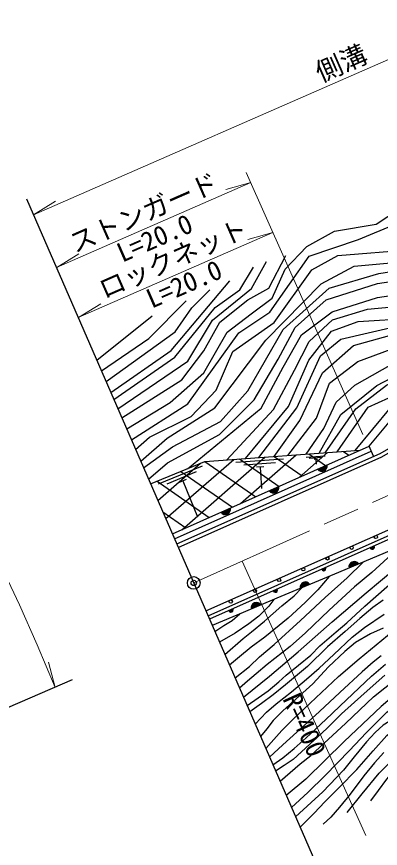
# Model space of a CAD drawing. Units: millimetres at full size, sheet at 1:1000; details may follow other scales. Extents: x 40000 to 680000, y 20000 to 380000.
# Drawn here: x 257076 to 291418, y 240887 to 319472 of the extents above; entities that cross this region are included whole.
import ezdxf
from ezdxf.enums import TextEntityAlignment as Align

# ---------------------------------------------------------------- set-up
doc = ezdxf.new("R2010")
doc.units = ezdxf.units.MM
doc.header["$LTSCALE"] = 1000
doc.header["$PDMODE"] = 32
doc.header["$PDSIZE"] = 500
doc.linetypes.add('CHAIN', pattern=[18.5, 12, -1.5, 3.5, -1.5])
for name, color, linetype, lineweight in [('M-BGD', 7, 'Continuous', 25), ('M-BMK', 2, 'CHAIN', 13), ('M-BMK-OTRS', 5, 'Continuous', 25), ('M-STR-HTXT', 7, 'Continuous', 13)]:
    doc.layers.add(name, color=color, linetype=linetype, lineweight=lineweight)
doc.layers.add('M-OTRS', color=6, linetype='Continuous')
doc.styles.add('ＭＳ ゴシック', font='')
doc.styles.get('ＭＳ ゴシック').set_extended_font_data('MS Gothic')

msp = doc.modelspace()

# ---------------------------------------------------------------- hatches: boundary and pattern name
at = {"layer": 'M-BGD'}
for points in [[(285482, 276713), (286387, 277116, -0.82183)], [(280916, 274675), (281821, 275079, -0.82183)], [(276350, 272638), (277255, 273042, -0.82183)], [(290819, 269457), (290452, 269294, 0.4608), (290731, 269161, 0.4608)], [(289376, 267759), (288463, 267375, -0.82183)], [(286250, 267426), (285883, 267262, 0.4608), (286162, 267129, 0.4608)], [(284763, 265830), (283848, 265450, -0.82183)], [(281682, 265394), (281315, 265230, 0.4608), (281594, 265097, 0.4608)], [(280151, 263900), (279238, 263513, -0.82183)], [(277480, 263525), (277113, 263362, 0.4608), (277392, 263229, 0.4608)]]:
    msp.add_hatch(color=256, dxfattribs=at).paths.add_polyline_path(points)

# ---------------------------------------------------------------- linework, layer by layer
for p, q in [((264648, 287007), (269880, 291188)), ((274947, 263329), (313842, 280627)), ((313758, 279660), (275286, 262549)), ((271784, 270601), (290356, 278887)), ((271983, 270142), (290560, 278431)), ((283744, 275937), (286423, 278275)), ((287945, 278385), (288448, 278036)), ((290780, 277938), (290356, 278887)), ((271158, 272040), (277572, 277638)), ((272669, 270996), (280522, 277850)), ((274857, 277443), (279653, 274112)), ((282258, 277675), (277770, 277351)), ((278129, 277678), (281851, 275093)), ((278206, 273466), (283472, 278063)), ((281401, 277914), (284050, 276074)), ((281401, 277914), (284050, 276074)), ((286198, 277958), (284403, 277829)), ((284673, 278149), (286249, 277055)), ((285907, 277817), (284711, 277731)), ((285457, 277664), (285178, 277644)), ((285318, 277654), (285350, 277201)), ((270413, 273752), (274447, 277273)), ((274603, 277013), (270444, 275294)), ((281532, 277322), (278540, 277106)), ((280406, 276940), (279708, 276889)), ((280057, 276915), (280202, 274904)), ((274025, 276449), (271252, 275303)), ((272593, 276507), (277454, 273131)), ((270329, 275571), (275255, 272150)), ((273076, 275733), (272430, 275465)), ((272753, 275599), (274155, 272206)), ((270879, 272681), (273056, 271169))]:
    msp.add_line(p, q, dxfattribs=at)
for points in [[(267473, 280511), (271580, 283011), (274743, 285811), (276955, 289673), (279219, 291404), (281188, 292862), (282428, 295607), (284472, 297752), (287099, 299189), (291013, 299869), (294246, 301983), (297166, 303275), (300448, 303421), (303418, 302692), (308498, 300409), (312242, 299146), (314757, 298757)], [(267912, 279502), (273231, 282892), (278056, 289589), (280973, 291550), (284687, 296831), (289359, 298400), (292920, 299892), (296226, 301535), (302090, 301731), (310049, 299279), (313908, 297699)], [(268314, 278578), (269620, 279746), (273555, 281690), (275921, 284187), (277492, 287837), (281405, 290577), (284946, 295559), (287400, 296907), (294412, 297462), (298587, 298585), (301534, 299774), (305420, 299890), (309585, 298573), (313176, 296786)], [(268791, 277481), (271298, 279648), (275802, 282508), (280605, 288899), (285834, 294230), (288945, 295896), (296261, 296543), (301750, 298643), (304786, 298718), (308369, 297648), (312259, 295643)], [(269064, 276855), (271806, 278823), (276316, 281230), (278893, 284113), (282254, 289908), (286597, 293803), (291277, 295209), (297215, 296161), (301613, 297281), (306186, 296777), (311428, 294607)], [(266646, 282414), (273232, 286931), (275559, 290799), (279264, 293790), (280665, 296329)], [(267018, 281558), (272675, 285155), (274761, 287886), (276271, 290616), (278907, 292724), (280873, 293826), (282486, 296906)], [(266268, 283282), (272014, 287294), (275817, 292001), (278146, 293670), (279432, 295787)], [(269530, 275782), (271330, 277315), (276239, 280000), (279492, 283251), (281757, 287094), (283374, 290102), (286305, 292714), (291134, 294269), (303666, 296109), (306782, 295666), (310827, 293858)], [(273198, 276757), (280152, 282474), (282235, 286340), (283981, 289415), (286855, 291585), (291151, 292942), (303485, 294803), (307884, 294387), (310347, 293260)], [(265976, 283953), (271659, 287927), (277208, 294523)], [(276925, 277591), (281314, 282354), (283322, 286080), (284695, 288763), (286889, 290837), (290208, 291820), (296273, 292414), (304025, 293975), (307487, 293770), (309877, 292674)], [(265522, 284998), (272054, 289684), (273621, 291961), (275314, 293653)], [(265087, 285996), (269546, 289058), (273078, 292608)], [(278687, 277718), (282745, 282647), (284656, 287011), (286816, 289767), (289337, 290672), (294379, 290985), (297829, 291697), (301405, 292125), (305245, 292817), (308046, 292488), (309194, 291823)], [(279948, 277809), (283547, 282497), (285774, 287415), (287698, 288998), (296246, 290972), (306510, 291517), (308663, 291161)], [(281401, 277914), (283808, 281329), (285951, 285817), (288897, 288393), (295665, 290294), (307894, 290202)], [(282693, 278007), (285394, 281519), (286631, 284826), (289288, 286897), (296427, 289544), (307070, 289175)], [(275146, 262870), (314048, 280171), (320073, 282939), (334228, 289175)], [(284409, 278130), (286094, 280552), (287243, 283053), (289009, 284667), (294960, 288028), (297783, 288913), (306447, 288399)], [(285642, 278219), (287688, 281867), (291087, 284618), (295305, 286829), (298937, 287958), (306059, 287916)], [(286201, 278259), (289103, 282404), (292011, 284651), (295429, 286254), (300401, 287291), (305735, 287511)], [(287353, 278342), (290279, 282581), (295149, 284764), (299481, 286763), (302655, 287143), (305066, 286677)], [(289052, 278464), (292375, 282500), (297227, 284707), (300693, 286279), (304420, 285872)], [(272199, 269647), (291392, 278211), (301368, 283915), (302669, 284726)], [(290356, 278887), (292579, 281535), (297210, 283371), (299814, 284944), (302625, 285061)], [(272342, 269317), (291555, 277890), (301553, 283606), (302844, 284411)], [(269730, 275323), (274857, 277443), (289477, 278495)], [(313941, 278918), (310148, 276901), (306129, 275088), (301168, 272806), (296115, 270602), (291053, 268463), (287090, 266799), (281638, 264530), (278449, 263179), (275547, 261949)], [(278830, 254400), (279895, 255105), (280835, 255785), (281817, 256616), (282536, 257257), (283692, 258196), (284853, 259127), (285708, 260024), (287232, 261356), (288242, 262182), (289939, 263766), (292022, 265599), (293728, 267061), (295218, 268392), (296262, 269535), (297150, 270455), (297837, 271012)], [(278493, 255176), (280956, 257162), (283650, 259447), (286868, 262302), (290093, 265031), (292775, 267310), (294255, 268754), (294943, 269617), (295287, 270252)], [(292867, 269229), (292109, 268327), (290618, 266950), (288991, 265584), (286573, 263393), (284357, 261244), (282911, 259945), (280740, 258270), (279680, 257383), (278883, 256688), (278128, 256014)], [(280608, 250314), (282121, 252018), (283192, 253079), (287468, 257130), (289412, 258807), (292627, 261454), (295110, 263190), (298361, 265577), (300010, 266767), (301252, 267459), (302781, 268197), (305015, 268936), (306671, 269313), (309019, 269511), (311289, 269378), (312909, 268991), (314916, 268388), (317286, 267623), (319303, 266821), (321104, 265948), (323489, 264698), (325066, 263670), (326955, 262663)], [(277703, 256992), (279057, 258056), (280020, 258990), (281397, 260162), (283890, 262406), (286192, 264579), (288294, 266438), (289805, 267939)], [(286585, 266589), (285520, 265301), (284328, 264119), (282727, 262629), (280515, 260843), (279230, 259903), (278111, 258975), (277178, 258200)], [(276745, 259195), (278466, 260703), (279248, 261348), (280486, 262350), (282124, 263796), (283289, 264762), (283991, 265509)], [(281363, 264413), (280878, 263762), (279950, 262835), (279013, 262107), (277722, 261226), (276229, 260381)], [(291685, 264342), (290693, 263651), (289495, 262595), (288089, 261362), (286439, 259929), (284549, 258062), (282457, 256333), (281282, 255388), (280210, 254560), (279096, 253790)], [(281952, 247222), (283851, 248860), (284862, 249666), (288172, 252710), (290785, 255191), (294133, 257877), (295975, 259176), (298698, 261153), (300780, 262464), (301986, 263093), (304345, 263971), (306199, 264464), (308365, 264765), (311533, 264663), (313802, 264354), (315618, 264022), (316845, 263552), (318373, 262927), (319623, 262248), (321130, 261444), (322752, 260877)], [(320773, 259871), (317679, 261434), (315091, 262505), (312901, 263094), (310890, 263491), (308495, 263756), (306170, 263551), (303990, 262901), (302485, 262300), (299931, 260783), (297451, 259050), (293799, 256231), (291500, 254295), (288006, 250970), (284392, 247441), (282537, 245878)], [(275801, 261364), (276639, 261953), (277412, 262417), (278147, 263051)], [(279598, 252634), (280663, 253758), (281595, 254546), (283016, 255670), (284444, 256859), (285641, 257909), (287017, 259197), (288751, 260849), (289907, 261754), (291767, 263005)], [(283022, 244764), (284573, 246160), (286214, 247770), (288515, 250125), (290077, 251796), (292042, 253743), (294145, 255389), (296266, 256993), (298069, 258369), (300208, 259967), (301410, 260815), (302779, 261601), (304456, 262335), (305892, 262732), (307843, 262888), (310439, 262661), (312272, 262216), (314195, 261537), (315939, 260688), (317520, 259908), (319671, 259293)], [(291680, 261690), (290496, 261144), (289085, 260325), (288063, 259485), (286521, 258034), (285057, 256440), (282202, 253891), (281291, 252966), (280686, 252186), (280108, 251463)], [(318063, 258755), (314466, 260003), (310969, 261164), (308843, 261686), (306777, 261872), (304764, 261681), (303875, 261387), (302830, 260853), (302007, 260294), (300732, 259344), (299717, 258420), (298269, 256936), (297116, 255795), (296165, 255121), (295066, 254413), (293883, 253728), (292644, 253126), (291689, 252526), (290933, 251842), (290097, 250951), (288955, 249527), (287927, 248277), (285992, 246222), (283419, 243851)], [(283843, 242875), (285181, 244212), (286187, 245297), (287530, 246640), (289194, 248348), (290744, 250100), (292042, 251538), (292955, 252318), (293964, 252984), (295160, 253701), (297430, 254841), (298441, 255534), (299462, 256399), (300441, 257545), (301060, 258311), (302237, 259355), (303397, 260149), (304340, 260527), (306094, 260773), (307801, 260642), (309008, 260324), (312422, 259320), (316874, 258173)], [(291504, 259064), (290742, 258473), (289699, 257551), (287603, 255627), (285674, 253807), (283538, 251873), (282220, 250678), (280964, 249494)], [(281280, 248769), (282202, 249446), (283268, 250337), (284419, 251346), (286259, 253058), (288233, 254906), (290579, 257157), (291915, 258304)], [(288279, 244291), (289696, 246046), (291298, 248008), (293467, 250207), (294898, 251352), (297537, 252833), (298856, 253736), (300091, 254697), (302545, 256854), (303893, 257697), (305385, 258144), (307035, 258417), (308550, 258310), (310296, 257830), (311800, 257301), (314009, 256654)], [(291847, 257258), (289885, 255514), (287755, 253594), (286353, 252227), (283984, 249997), (283174, 249297), (282351, 248708), (281532, 248189)], [(312909, 256515), (311080, 256846), (309868, 257199), (308460, 257530), (307201, 257670), (306269, 257596), (305320, 257376), (304178, 256849), (303269, 256248), (302164, 255305), (301053, 254234), (299927, 253136), (299103, 252572), (298092, 251980), (296795, 251413), (295646, 250808), (294798, 250156), (293792, 249397), (293053, 248658), (291992, 247414), (291206, 246349), (290497, 245372)], [(291743, 249947), (290877, 248962), (289863, 247727), (288576, 246010), (287552, 244795), (286739, 243849), (286031, 243187)]]:
    msp.add_lwpolyline(points, dxfattribs=at)
for centre, radius in [((290998, 270303), 150), ((288714, 269287), 150), ((286429, 268271), 150), ((284145, 267255), 150), ((273799, 265967), 600), ((281861, 266239), 150), ((279576, 265223), 150), ((277292, 264207), 150)]:
    msp.add_circle(centre, radius, dxfattribs=at)
for centre, radius, start, end in [((285895, 277004), 505, 215.21636, 12.87455), ((281329, 274967), 505, 215.21636, 12.87455), ((276762, 272929), 505, 215.21636, 12.87455), ((290648, 269347), 203, 195.01524, 32.93863), ((288957, 267477), 505, 33.95068, 191.60887), ((286080, 267315), 203, 195.01524, 32.93863), ((284343, 265550), 505, 33.76797, 191.42616), ((281511, 265283), 203, 195.01524, 32.93863), ((279733, 263616), 505, 34.12837, 191.78656), ((277310, 263415), 203, 195.01524, 32.93863)]:
    msp.add_arc(centre, radius, start, end, dxfattribs=at)
at = {"layer": 'M-BMK'}
msp.add_lwpolyline([(273799, 265967), (334224, 293171), (338675, 294883)], dxfattribs=at)
at = {"layer": 'M-BMK-OTRS'}
for p, q in [((258012, 302264), (288386, 232430)), ((262333, 256801), (194323, 227643))]:
    msp.add_line(p, q, dxfattribs=at)
at = {"layer": 'M-OTRS'}
msp.add_point((273799, 265967), dxfattribs=at)
at = {"layer": 'M-STR-HTXT'}
for p, q in [((258671, 300749), (326247, 330372)), ((278761, 304737), (289762, 279976)), ((260842, 295757), (279179, 303796)), ((279179, 303796), (276816, 303132)), ((258671, 300749), (260760, 302038)), ((262898, 291030), (281272, 299085)), ((281272, 299085), (278909, 298422)), ((260856, 295763), (262946, 297052)), ((262926, 291042), (265015, 292331)), ((290037, 242095), (278365, 268022)), ((260704, 256102), (260078, 258476))]:
    msp.add_line(p, q, dxfattribs=at)
msp.add_lwpolyline([(205930, 347216), (208728, 343712), (210121, 341953), (211717, 339882), (215116, 335382), (217098, 332664), (218712, 330475), (220847, 327447), (221881, 326042), (223786, 323221), (225018, 321419), (226911, 318653), (228870, 315649), (231900, 310908), (235226, 305622), (241169, 295581), (246255, 286283), (249807, 279400), (251957, 275134), (254364, 270163), (257351, 263898), (259020, 260113), (260704, 256102)], dxfattribs=at)

# ---------------------------------------------------------------- texts
at = {"layer": 'M-STR-HTXT', "style": 'ＭＳ ゴシック'}
for s, rotation, p in [('側溝  L=69.0', 23.671, (286011, 312734)), ('ストンガード', 23.671, (262781, 296607)), ('L=20.0', 23.671, (267264, 295711)), ('ロックネット', 23.671, (265560, 292259)), ('L=20.0', 23.671, (270043, 291363)), ('R=400', 294.238, (281647, 254798))]:
    msp.add_text(s, height=1833, rotation=rotation, dxfattribs=at).set_placement(p, align=Align.BOTTOM_LEFT)

doc.saveas('drawing.dxf')
